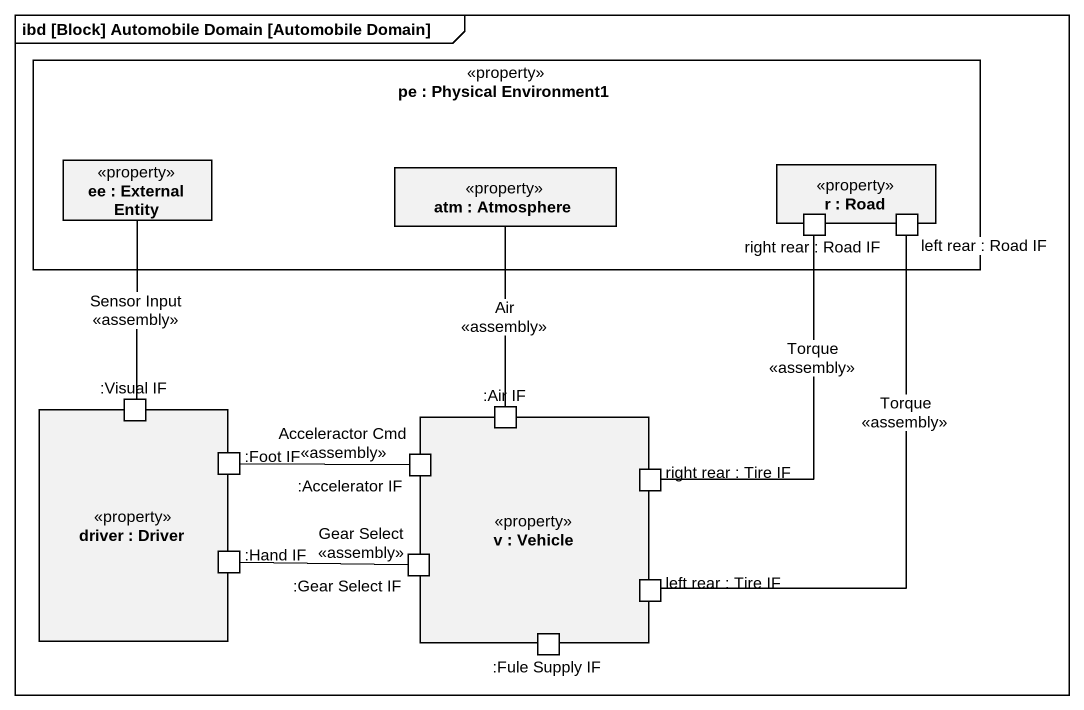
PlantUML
@startuml
mainframe ibd [Block] Automobile Domain [Automobile Domain]
rectangle "pe : Physical Environment1" as pe <<property>> {
  rectangle "ee : External Entity" as ee <<property>>
  rectangle "atm : Atmosphere" as atm <<property>>
  rectangle "r : Road" as r <<property>> {
    port "right rear : Road IF" as right_rear <<flowPort>>
    port "left rear : Road IF" as left_rear <<flowPort>>
  }
}
rectangle "driver : Driver" as driver <<property>> {
  port ":Visual IF" as Visual_IF <<flowPort>>
  port ":Foot IF" as Foot_IF <<flowPort>>
  port ":Hand IF" as Hand_IF <<flowPort>>
}
rectangle "v : Vehicle" as v <<property>> {
  port ":Air IF" as Air_IF <<flowPort>>
  port ":Accelerator IF" as Accelerator_IF <<flowPort>>
  port "right rear : Tire IF" as right_rear_2 <<flowPort>>
  port ":Gear Select IF" as Gear_Select_IF <<flowPort>>
  port "left rear : Tire IF" as left_rear_2 <<flowPort>>
  port ":Fule Supply IF" as Fule_Supply_IF <<flowPort>>
}
ee -- Visual_IF : Sensor Input\n<<assembly>>
atm -- Air_IF : Air\n<<assembly>>
Foot_IF -right- Accelerator_IF : Acceleractor Cmd\n<<assembly>>
right_rear_2 -up- right_rear : Torque\n<<assembly>>
Hand_IF -right- Gear_Select_IF : Gear Select\n<<assembly>>
left_rear_2 -up- left_rear : Torque\n<<assembly>>
@enduml
